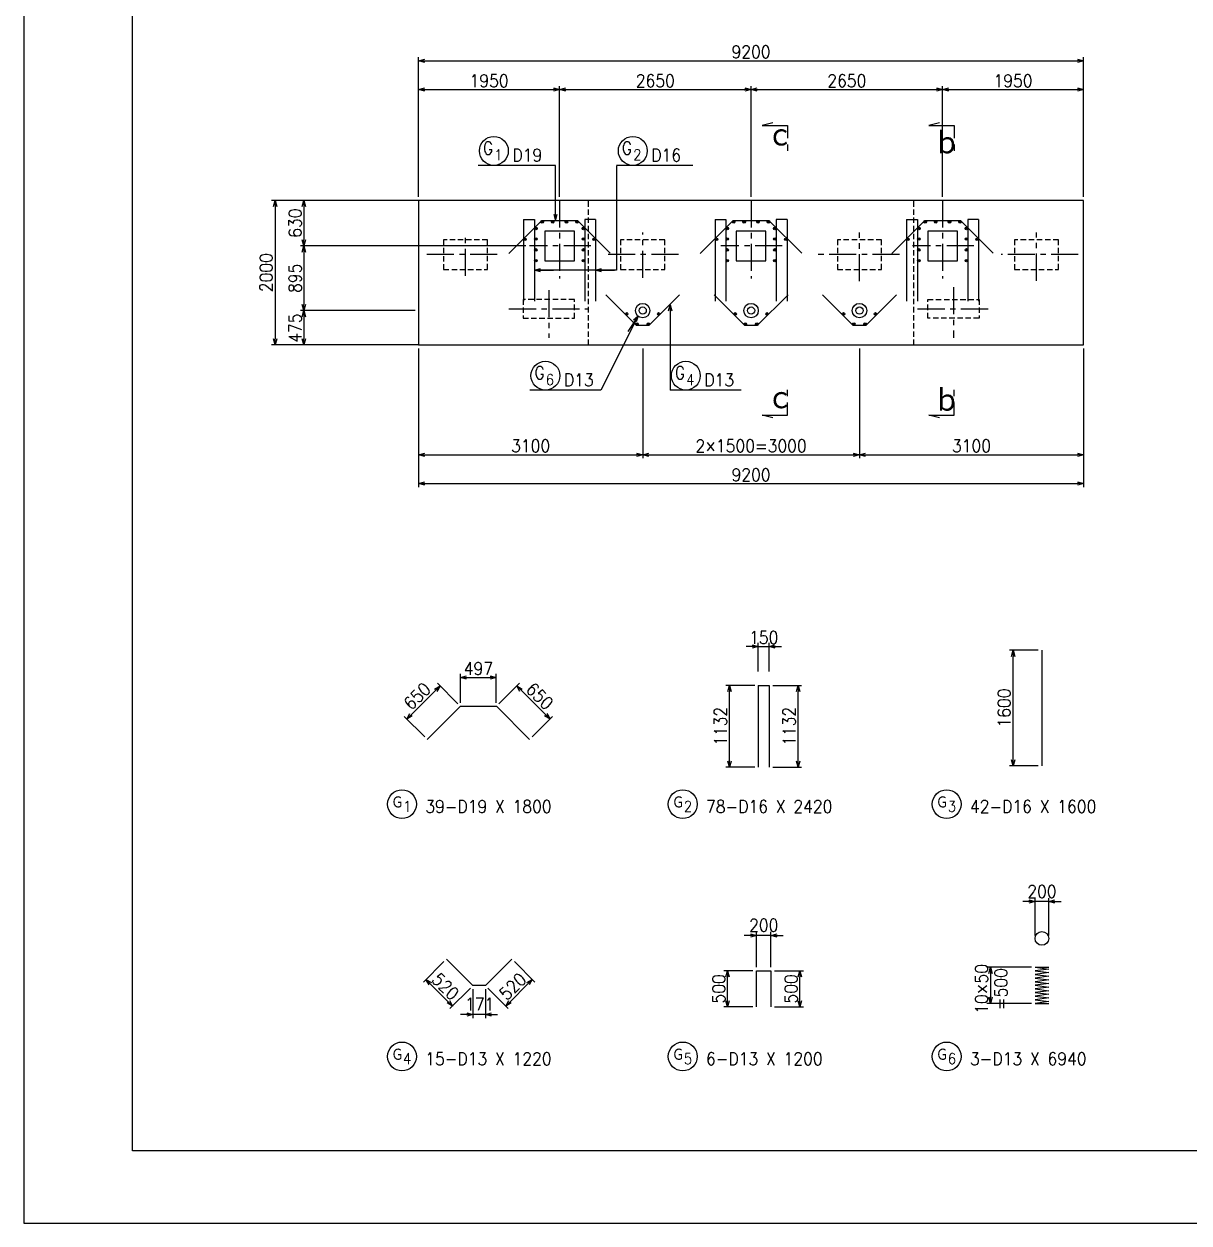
# Model space of a CAD drawing. Extents: x 88122 to 130172, y 30206 to 59906.
# Drawn here: x 88122 to 104243, y 30206 to 46804 of the extents above; entities that cross this region are included whole.
import ezdxf
from ezdxf.enums import TextEntityAlignment as Align

# ---------------------------------------------------------------- set-up
doc = ezdxf.new("R2010")
doc.units = 0
doc.header["$LTSCALE"] = 300
doc.header["$MEASUREMENT"] = 0
doc.linetypes.add('CENTER', pattern=[2, 1.25, -0.25, 0.25, -0.25])
doc.linetypes.add('HIDDEN', pattern=[0.375, 0.25, -0.125])
doc.layers.get('0').update_dxf_attribs({"linetype": 'CONTINUOUS'})
doc.layers.get('DEFPOINTS').update_dxf_attribs({"linetype": 'CONTINUOUS'})
for name, color, linetype in [('丸ポチ', 2, 'CONTINUOUS'), ('寸法', 1, 'CONTINUOUS'), ('引き出し縦', 1, 'CONTINUOUS'), ('支承部詳細図', 3, 'CONTINUOUS'), ('枠', 7, 'CONTINUOUS'), ('構造', 3, 'CONTINUOUS'), ('記号', 2, 'CONTINUOUS'), ('鉄筋', 2, 'CONTINUOUS'), ('鉄筋材料', 3, 'CONTINUOUS')]:
    doc.layers.add(name, color=color, linetype=linetype)
doc.styles.add('MS明朝', font='MS PMincho.ttf')
doc.styles.add('romans', font='ROMANS.shx', dxfattribs={"width": 0.9, "bigfont": 'EXTFONT.shx'})
doc.styles.add('ｽﾀｲﾙ1', font='ROMANS.shx', dxfattribs={"bigfont": 'EXTFONT.shx'})
doc.dimstyles.new('ST-50', dxfattribs={"dimscale": 50, "dimtxt": 3.5, "dimasz": 1.7, "dimexe": 1, "dimexo": 1, "dimgap": 1, "dimtad": 0, "dimdec": 0, "dimzin": 0, "dimdsep": 46, "dimtxsty": 'romans', "dimblk": 'OPEN30', "dimcen": 1, "dimdle": 3, "dimclrd": 1, "dimclre": 1, "dimclrt": 3, "dimaunit": 1, "dimadec": 0, "dimazin": 0, "dimtfac": 1, "dimtdec": 0, "dimtix": 1, "dimtmove": 2, "dimatfit": 3, "dimldrblk": 'OPEN30', "dimfxl": 0, "dimtvp": 0.7, "dimtolj": 1, "dimtzin": 0, "dimarcsym": 0})
doc.dimstyles.new('矢', dxfattribs={"dimscale": 50, "dimtxt": 3.5, "dimasz": 1.7, "dimexe": 1, "dimexo": 0.7, "dimgap": 0.09, "dimtad": 0, "dimdec": 0, "dimzin": 0, "dimdsep": 46, "dimtxsty": 'romans', "dimblk": 'OPEN30', "dimcen": 1, "dimdle": 1, "dimclrd": 1, "dimclre": 1, "dimclrt": 3, "dimaunit": 1, "dimadec": 0, "dimazin": 0, "dimtfac": 1, "dimtdec": 0, "dimtix": 1, "dimtmove": 2, "dimatfit": 3, "dimldrblk": 'OPEN30', "dimfxl": 0, "dimtvp": 0.7, "dimtolj": 1, "dimtzin": 0, "dimarcsym": 0})

# ---------------------------------------------------------------- blocks, each defined once
blk = doc.blocks.new('_Open30')
at = {"color": 0, "lineweight": -2}
for p, q in [((-1, 0.27), (0, 0)), ((0, 0), (-1, -0.27)), ((0, 0), (-1, 0))]:
    blk.add_line(p, q, dxfattribs=at)
blk = doc.blocks.new('*D1')
at = {"layer": 'DEFPOINTS', "color": 0, "linetype": 'Continuous'}
for p in [(93583, 42362), (102783, 42362), (102783, 40442)]:
    blk.add_point(p, dxfattribs=at)
at = {"layer": '寸法', "color": 1, "linetype": 'Continuous', "lineweight": -2}
for p, q in [((93583, 42312), (93583, 40392)), ((102783, 42312), (102783, 40392)), ((93668, 40442), (102698, 40442))]:
    blk.add_line(p, q, dxfattribs=at)
at = {"layer": '寸法', "color": 1, "linetype": 'Continuous', "lineweight": -2, "xscale": 85, "yscale": 85, "zscale": 85, "rotation": 180}
blk.add_blockref('_Open30', (93583, 40442), dxfattribs=at)
at = {"layer": '寸法', "color": 1, "linetype": 'Continuous', "lineweight": -2, "xscale": 85, "yscale": 85, "zscale": 85}
blk.add_blockref('_Open30', (102783, 40442), dxfattribs=at)
at = {"layer": '寸法', "color": 3, "linetype": 'Continuous', "insert": (98183, 40564), "char_height": 175, "attachment_point": 5, "style": 'romans'}
blk.add_mtext('\\A1;9200', dxfattribs=at)
blk = doc.blocks.new('*D2')
at = {"layer": 'DEFPOINTS', "color": 0, "linetype": 'Continuous'}
for p in [(93583, 42362), (96683, 42362), (96683, 40842)]:
    blk.add_point(p, dxfattribs=at)
at = {"layer": '寸法', "color": 1, "linetype": 'Continuous', "lineweight": -2}
for p, q in [((93583, 42312), (93583, 40792)), ((96683, 42312), (96683, 40792)), ((93668, 40842), (96598, 40842))]:
    blk.add_line(p, q, dxfattribs=at)
at = {"layer": '寸法', "color": 1, "linetype": 'Continuous', "lineweight": -2, "xscale": 85, "yscale": 85, "zscale": 85, "rotation": 180}
blk.add_blockref('_Open30', (93583, 40842), dxfattribs=at)
at = {"layer": '寸法', "color": 1, "linetype": 'Continuous', "lineweight": -2, "xscale": 85, "yscale": 85, "zscale": 85}
blk.add_blockref('_Open30', (96683, 40842), dxfattribs=at)
at = {"layer": '寸法', "color": 3, "linetype": 'Continuous', "insert": (95133, 40964), "char_height": 175, "attachment_point": 5, "style": 'romans'}
blk.add_mtext('\\A1;3100', dxfattribs=at)
blk = doc.blocks.new('*D3')
at = {"layer": 'DEFPOINTS', "color": 0, "linetype": 'Continuous'}
for p in [(96683, 42362), (99683, 42362), (99683, 40842)]:
    blk.add_point(p, dxfattribs=at)
at = {"layer": '寸法', "color": 1, "linetype": 'Continuous', "lineweight": -2}
for p, q in [((96683, 42312), (96683, 40792)), ((99683, 42312), (99683, 40792)), ((96768, 40842), (99598, 40842))]:
    blk.add_line(p, q, dxfattribs=at)
at = {"layer": '寸法', "color": 1, "linetype": 'Continuous', "lineweight": -2, "xscale": 85, "yscale": 85, "zscale": 85, "rotation": 180}
blk.add_blockref('_Open30', (96683, 40842), dxfattribs=at)
at = {"layer": '寸法', "color": 1, "linetype": 'Continuous', "lineweight": -2, "xscale": 85, "yscale": 85, "zscale": 85}
blk.add_blockref('_Open30', (99683, 40842), dxfattribs=at)
at = {"layer": '寸法', "color": 3, "linetype": 'Continuous', "insert": (98183, 40964), "char_height": 175, "attachment_point": 5, "style": 'romans'}
blk.add_mtext('\\A1;2×1500=3000', dxfattribs=at)
blk = doc.blocks.new('*D4')
at = {"layer": 'DEFPOINTS', "color": 0, "linetype": 'Continuous'}
for p in [(99683, 42362), (102783, 42362), (102783, 40842)]:
    blk.add_point(p, dxfattribs=at)
at = {"layer": '寸法', "color": 1, "linetype": 'Continuous', "lineweight": -2}
for p, q in [((99683, 42312), (99683, 40792)), ((102783, 42312), (102783, 40792)), ((99768, 40842), (102698, 40842))]:
    blk.add_line(p, q, dxfattribs=at)
at = {"layer": '寸法', "color": 1, "linetype": 'Continuous', "lineweight": -2, "xscale": 85, "yscale": 85, "zscale": 85, "rotation": 180}
blk.add_blockref('_Open30', (99683, 40842), dxfattribs=at)
at = {"layer": '寸法', "color": 1, "linetype": 'Continuous', "lineweight": -2, "xscale": 85, "yscale": 85, "zscale": 85}
blk.add_blockref('_Open30', (102783, 40842), dxfattribs=at)
at = {"layer": '寸法', "color": 3, "linetype": 'Continuous', "insert": (101233, 40964), "char_height": 175, "attachment_point": 5, "style": 'romans'}
blk.add_mtext('\\A1;3100', dxfattribs=at)
blk = doc.blocks.new('*D5')
at = {"layer": 'DEFPOINTS', "color": 0, "linetype": 'Continuous'}
for p in [(95533, 45895), (93583, 44362), (95533, 44362)]:
    blk.add_point(p, dxfattribs=at)
at = {"layer": '寸法', "color": 1, "linetype": 'Continuous', "lineweight": -2}
for p, q in [((93583, 44412), (93583, 45945)), ((93668, 45895), (95448, 45895)), ((95533, 44412), (95533, 45945))]:
    blk.add_line(p, q, dxfattribs=at)
at = {"layer": '寸法', "color": 1, "linetype": 'Continuous', "lineweight": -2, "xscale": 85, "yscale": 85, "zscale": 85, "rotation": 180}
blk.add_blockref('_Open30', (93583, 45895), dxfattribs=at)
at = {"layer": '寸法', "color": 1, "linetype": 'Continuous', "lineweight": -2, "xscale": 85, "yscale": 85, "zscale": 85}
blk.add_blockref('_Open30', (95533, 45895), dxfattribs=at)
at = {"layer": '寸法', "color": 3, "linetype": 'Continuous', "insert": (94558, 46018), "char_height": 175, "attachment_point": 5, "style": 'romans'}
blk.add_mtext('\\A1;1950', dxfattribs=at)
blk = doc.blocks.new('*D6')
at = {"layer": 'DEFPOINTS', "color": 0, "linetype": 'Continuous'}
for p in [(98183, 45895), (95533, 44362), (98183, 44362)]:
    blk.add_point(p, dxfattribs=at)
at = {"layer": '寸法', "color": 1, "linetype": 'Continuous', "lineweight": -2}
for p, q in [((95533, 44412), (95533, 45945)), ((95618, 45895), (98098, 45895)), ((98183, 44412), (98183, 45945))]:
    blk.add_line(p, q, dxfattribs=at)
at = {"layer": '寸法', "color": 1, "linetype": 'Continuous', "lineweight": -2, "xscale": 85, "yscale": 85, "zscale": 85, "rotation": 180}
blk.add_blockref('_Open30', (95533, 45895), dxfattribs=at)
at = {"layer": '寸法', "color": 1, "linetype": 'Continuous', "lineweight": -2, "xscale": 85, "yscale": 85, "zscale": 85}
blk.add_blockref('_Open30', (98183, 45895), dxfattribs=at)
at = {"layer": '寸法', "color": 3, "linetype": 'Continuous', "insert": (96858, 46018), "char_height": 175, "attachment_point": 5, "style": 'romans'}
blk.add_mtext('\\A1;2650', dxfattribs=at)
blk = doc.blocks.new('*D7')
at = {"layer": 'DEFPOINTS', "color": 0, "linetype": 'Continuous'}
for p in [(102783, 45895), (100833, 44362), (102783, 44362)]:
    blk.add_point(p, dxfattribs=at)
at = {"layer": '寸法', "color": 1, "linetype": 'Continuous', "lineweight": -2}
for p, q in [((100833, 44412), (100833, 45945)), ((100918, 45895), (102698, 45895)), ((102783, 44412), (102783, 45945))]:
    blk.add_line(p, q, dxfattribs=at)
at = {"layer": '寸法', "color": 1, "linetype": 'Continuous', "lineweight": -2, "xscale": 85, "yscale": 85, "zscale": 85, "rotation": 180}
blk.add_blockref('_Open30', (100833, 45895), dxfattribs=at)
at = {"layer": '寸法', "color": 1, "linetype": 'Continuous', "lineweight": -2, "xscale": 85, "yscale": 85, "zscale": 85}
blk.add_blockref('_Open30', (102783, 45895), dxfattribs=at)
at = {"layer": '寸法', "color": 3, "linetype": 'Continuous', "insert": (101808, 46018), "char_height": 175, "attachment_point": 5, "style": 'romans'}
blk.add_mtext('\\A1;1950', dxfattribs=at)
blk = doc.blocks.new('*D8')
at = {"layer": 'DEFPOINTS', "color": 0, "linetype": 'Continuous'}
for p in [(102783, 46295), (93583, 44362), (102783, 44362)]:
    blk.add_point(p, dxfattribs=at)
at = {"layer": '寸法', "color": 1, "linetype": 'Continuous', "lineweight": -2}
for p, q in [((93583, 44412), (93583, 46345)), ((102783, 44412), (102783, 46345)), ((93668, 46295), (102698, 46295))]:
    blk.add_line(p, q, dxfattribs=at)
at = {"layer": '寸法', "color": 1, "linetype": 'Continuous', "lineweight": -2, "xscale": 85, "yscale": 85, "zscale": 85, "rotation": 180}
blk.add_blockref('_Open30', (93583, 46295), dxfattribs=at)
at = {"layer": '寸法', "color": 1, "linetype": 'Continuous', "lineweight": -2, "xscale": 85, "yscale": 85, "zscale": 85}
blk.add_blockref('_Open30', (102783, 46295), dxfattribs=at)
at = {"layer": '寸法', "color": 3, "linetype": 'Continuous', "insert": (98183, 46418), "char_height": 175, "attachment_point": 5, "style": 'romans'}
blk.add_mtext('\\A1;9200', dxfattribs=at)
blk = doc.blocks.new('*D9')
at = {"layer": 'DEFPOINTS', "color": 0, "linetype": 'Continuous'}
for p in [(93633, 44362), (91996, 43732), (95116, 43732)]:
    blk.add_point(p, dxfattribs=at)
at = {"layer": '寸法', "color": 1, "linetype": 'Continuous', "lineweight": -2}
for p, q in [((93583, 44362), (91946, 44362)), ((91996, 44277), (91996, 43817)), ((95066, 43732), (91946, 43732))]:
    blk.add_line(p, q, dxfattribs=at)
at = {"layer": '寸法', "color": 1, "linetype": 'Continuous', "lineweight": -2, "xscale": 85, "yscale": 85, "zscale": 85}
for p, rotation in [((91996, 44362), 90), ((91996, 43732), 270)]:
    blk.add_blockref('_Open30', p, dxfattribs=dict(at, rotation=rotation))
at = {"layer": '寸法', "color": 3, "linetype": 'Continuous', "insert": (91874, 44047), "char_height": 175, "attachment_point": 5, "rotation": 90, "style": 'romans'}
blk.add_mtext('\\A1;630', dxfattribs=at)
blk = doc.blocks.new('*D10')
at = {"layer": 'DEFPOINTS', "color": 0, "linetype": 'Continuous'}
for p in [(95116, 43732), (91996, 42837), (93583, 42837)]:
    blk.add_point(p, dxfattribs=at)
at = {"layer": '寸法', "color": 1, "linetype": 'Continuous', "lineweight": -2}
for p, q in [((95066, 43732), (91946, 43732)), ((91996, 43647), (91996, 42922)), ((93533, 42837), (91946, 42837))]:
    blk.add_line(p, q, dxfattribs=at)
at = {"layer": '寸法', "color": 1, "linetype": 'Continuous', "lineweight": -2, "xscale": 85, "yscale": 85, "zscale": 85}
for p, rotation in [((91996, 43732), 90), ((91996, 42837), 270)]:
    blk.add_blockref('_Open30', p, dxfattribs=dict(at, rotation=rotation))
at = {"layer": '寸法', "color": 3, "linetype": 'Continuous', "insert": (91874, 43284), "char_height": 175, "attachment_point": 5, "rotation": 90, "style": 'romans'}
blk.add_mtext('\\A1;895', dxfattribs=at)
blk = doc.blocks.new('*D11')
at = {"layer": 'DEFPOINTS', "color": 0, "linetype": 'Continuous'}
for p in [(93583, 42837), (91996, 42362), (93633, 42362)]:
    blk.add_point(p, dxfattribs=at)
at = {"layer": '寸法', "color": 1, "linetype": 'Continuous', "lineweight": -2}
for p, q in [((93533, 42837), (91946, 42837)), ((91996, 42752), (91996, 42447)), ((93583, 42362), (91946, 42362))]:
    blk.add_line(p, q, dxfattribs=at)
at = {"layer": '寸法', "color": 1, "linetype": 'Continuous', "lineweight": -2, "xscale": 85, "yscale": 85, "zscale": 85}
for p, rotation in [((91996, 42837), 90), ((91996, 42362), 270)]:
    blk.add_blockref('_Open30', p, dxfattribs=dict(at, rotation=rotation))
at = {"layer": '寸法', "color": 3, "linetype": 'Continuous', "insert": (91874, 42594), "char_height": 175, "attachment_point": 5, "rotation": 90, "style": 'romans'}
blk.add_mtext('\\A1;475', dxfattribs=at)
blk = doc.blocks.new('*D12')
at = {"layer": 'DEFPOINTS', "color": 0, "linetype": 'Continuous'}
for p in [(93633, 44362), (91596, 42362), (93633, 42362)]:
    blk.add_point(p, dxfattribs=at)
at = {"layer": '寸法', "color": 1, "linetype": 'Continuous', "lineweight": -2}
for p, q in [((93583, 44362), (91546, 44362)), ((91596, 44277), (91596, 42447)), ((93583, 42362), (91546, 42362))]:
    blk.add_line(p, q, dxfattribs=at)
at = {"layer": '寸法', "color": 1, "linetype": 'Continuous', "lineweight": -2, "xscale": 85, "yscale": 85, "zscale": 85}
for p, rotation in [((91596, 44362), 90), ((91596, 42362), 270)]:
    blk.add_blockref('_Open30', p, dxfattribs=dict(at, rotation=rotation))
at = {"layer": '寸法', "color": 3, "linetype": 'Continuous', "insert": (91474, 43362), "char_height": 175, "attachment_point": 5, "rotation": 90, "style": 'romans'}
blk.add_mtext('\\A1;2000', dxfattribs=at)
blk = doc.blocks.new('*D26')
at = {"color": 1, "linetype": 'ByBlock'}
for p, q in [((94162, 37409), (94162, 37809)), ((94247, 37759), (94573, 37759)), ((94658, 37409), (94658, 37809))]:
    blk.add_line(p, q, dxfattribs=at)
at = {"layer": 'DEFPOINTS', "color": 0, "linetype": 'ByBlock'}
for p in [(94658, 37759), (94162, 37359), (94658, 37359)]:
    blk.add_point(p, dxfattribs=at)
at = {"color": 1, "linetype": 'ByBlock', "xscale": 85, "yscale": 85, "zscale": 85, "rotation": 180}
blk.add_blockref('_Open30', (94162, 37759), dxfattribs=at)
at = {"color": 1, "linetype": 'ByBlock', "xscale": 85, "yscale": 85, "zscale": 85}
blk.add_blockref('_Open30', (94658, 37759), dxfattribs=at)
at = {"color": 3, "linetype": 'ByBlock', "insert": (94410, 37882), "char_height": 175, "attachment_point": 5, "style": 'romans'}
blk.add_mtext('\\A1;497', dxfattribs=at)
blk = doc.blocks.new('*D27')
at = {"color": 1, "linetype": 'ByBlock'}
for p, q in [((94126, 37395), (93843, 37677)), ((93479, 37242), (93819, 37582)), ((93667, 36935), (93384, 37218))]:
    blk.add_line(p, q, dxfattribs=at)
at = {"layer": 'DEFPOINTS', "color": 0, "linetype": 'ByBlock'}
for p in [(93879, 37642), (94162, 37359), (93702, 36900)]:
    blk.add_point(p, dxfattribs=at)
at = {"color": 1, "linetype": 'ByBlock', "xscale": 85, "yscale": 85, "zscale": 85}
for p, rotation in [((93879, 37642), 45.00000000000136), ((93419, 37182), 225.0000000000013)]:
    blk.add_blockref('_Open30', p, dxfattribs=dict(at, rotation=rotation))
at = {"color": 3, "linetype": 'ByBlock', "insert": (93562, 37499), "char_height": 175, "attachment_point": 5, "rotation": 45, "style": 'romans'}
blk.add_mtext('\\A1;650', dxfattribs=at)
blk = doc.blocks.new('*D28')
at = {"color": 1, "linetype": 'ByBlock'}
for p, q in [((94694, 37395), (94977, 37677)), ((95001, 37582), (95341, 37242)), ((95153, 36935), (95436, 37218))]:
    blk.add_line(p, q, dxfattribs=at)
at = {"layer": 'DEFPOINTS', "color": 0, "linetype": 'ByBlock'}
for p in [(94658, 37359), (95401, 37182), (95118, 36900)]:
    blk.add_point(p, dxfattribs=at)
at = {"color": 1, "linetype": 'ByBlock', "xscale": 85, "yscale": 85, "zscale": 85}
for p, rotation in [((94941, 37642), 134.9999999999973), ((95401, 37182), 314.9999999999973)]:
    blk.add_blockref('_Open30', p, dxfattribs=dict(at, rotation=rotation))
at = {"color": 3, "linetype": 'ByBlock', "insert": (95258, 37499), "char_height": 175, "attachment_point": 5, "rotation": 315, "style": 'romans'}
blk.add_mtext('\\A1;650', dxfattribs=at)
blk = doc.blocks.new('*D29')
at = {"layer": 'DEFPOINTS', "color": 0, "linetype": 'Continuous'}
for p in [(96043, 38735), (96443, 38735), (96443, 37603)]:
    blk.add_point(p, dxfattribs=at)
at = {"layer": '寸法', "color": 1, "linetype": 'Continuous', "lineweight": -2}
for p, q in [((96393, 38735), (95993, 38735)), ((96043, 37688), (96043, 38650)), ((96393, 37603), (95993, 37603))]:
    blk.add_line(p, q, dxfattribs=at)
at = {"layer": '寸法', "color": 1, "linetype": 'Continuous', "lineweight": -2, "xscale": 85, "yscale": 85, "zscale": 85}
for p, rotation in [((96043, 38735), 90), ((96043, 37603), 270)]:
    blk.add_blockref('_Open30', p, dxfattribs=dict(at, rotation=rotation))
at = {"layer": '寸法', "color": 3, "linetype": 'Continuous', "insert": (95921, 38169), "char_height": 175, "attachment_point": 5, "rotation": 90, "style": 'romans'}
blk.add_mtext('\\A1;1132', dxfattribs=at)
blk = doc.blocks.new('*D30')
at = {"layer": 'DEFPOINTS', "color": 0, "linetype": 'Continuous'}
for p in [(96593, 38735), (96993, 38735), (96593, 37603)]:
    blk.add_point(p, dxfattribs=at)
at = {"layer": '寸法', "color": 1, "linetype": 'Continuous', "lineweight": -2}
for p, q in [((96643, 38735), (97043, 38735)), ((96993, 37688), (96993, 38650)), ((96643, 37603), (97043, 37603))]:
    blk.add_line(p, q, dxfattribs=at)
at = {"layer": '寸法', "color": 1, "linetype": 'Continuous', "lineweight": -2, "xscale": 85, "yscale": 85, "zscale": 85}
for p, rotation in [((96993, 38735), 90), ((96993, 37603), 270)]:
    blk.add_blockref('_Open30', p, dxfattribs=dict(at, rotation=rotation))
at = {"layer": '寸法', "color": 3, "linetype": 'Continuous', "insert": (96871, 38169), "char_height": 175, "attachment_point": 5, "rotation": 90, "style": 'romans'}
blk.add_mtext('\\A1;1132', dxfattribs=at)
blk = doc.blocks.new('*D31')
at = {"layer": 'DEFPOINTS', "color": 0, "linetype": 'Continuous'}
for p in [(96593, 39135), (96443, 38735), (96593, 38735)]:
    blk.add_point(p, dxfattribs=at)
at = {"layer": '寸法', "color": 1, "linetype": 'Continuous', "lineweight": -2}
for p, q in [((96443, 38785), (96443, 39185)), ((96593, 38785), (96593, 39185)), ((96358, 39135), (96273, 39135)), ((96443, 39135), (96593, 39135)), ((96678, 39135), (96763, 39135))]:
    blk.add_line(p, q, dxfattribs=at)
at = {"layer": '寸法', "color": 1, "linetype": 'Continuous', "lineweight": -2, "xscale": 85, "yscale": 85, "zscale": 85}
blk.add_blockref('_Open30', (96443, 39135), dxfattribs=at)
at = {"layer": '寸法', "color": 1, "linetype": 'Continuous', "lineweight": -2, "xscale": 85, "yscale": 85, "zscale": 85, "rotation": 180}
blk.add_blockref('_Open30', (96593, 39135), dxfattribs=at)
at = {"layer": '寸法', "color": 3, "linetype": 'Continuous', "insert": (96518, 39258), "char_height": 175, "attachment_point": 5, "style": 'romans'}
blk.add_mtext('\\A1;150', dxfattribs=at)
blk = doc.blocks.new('*D32')
at = {"layer": 'DEFPOINTS', "color": 0, "linetype": 'Continuous'}
for p in [(101808, 38135), (102208, 38135), (102208, 36535)]:
    blk.add_point(p, dxfattribs=at)
at = {"layer": '寸法', "color": 1, "linetype": 'Continuous', "lineweight": -2}
for p, q in [((102158, 38135), (101758, 38135)), ((101808, 36620), (101808, 38050)), ((102158, 36535), (101758, 36535))]:
    blk.add_line(p, q, dxfattribs=at)
at = {"layer": '寸法', "color": 1, "linetype": 'Continuous', "lineweight": -2, "xscale": 85, "yscale": 85, "zscale": 85}
for p, rotation in [((101808, 38135), 90), ((101808, 36535), 270)]:
    blk.add_blockref('_Open30', p, dxfattribs=dict(at, rotation=rotation))
at = {"layer": '寸法', "color": 3, "linetype": 'Continuous', "insert": (101685, 37335), "char_height": 175, "attachment_point": 5, "rotation": 90, "style": 'romans'}
blk.add_mtext('\\A1;1600', dxfattribs=at)
blk = doc.blocks.new('*D76')
at = {"color": 1, "linetype": 'ByBlock'}
for p, q in [((94334, 33442), (94334, 33042)), ((94506, 33442), (94506, 33042)), ((94249, 33092), (94164, 33092)), ((94506, 33092), (94334, 33092)), ((94506, 33092), (94334, 33092)), ((94591, 33092), (94676, 33092))]:
    blk.add_line(p, q, dxfattribs=at)
at = {"layer": 'DEFPOINTS', "color": 0, "linetype": 'ByBlock'}
for p in [(94334, 33492), (94506, 33492), (94334, 33092)]:
    blk.add_point(p, dxfattribs=at)
at = {"color": 1, "linetype": 'ByBlock', "xscale": 85, "yscale": 85, "zscale": 85}
blk.add_blockref('_Open30', (94334, 33092), dxfattribs=at)
at = {"color": 1, "linetype": 'ByBlock', "xscale": 85, "yscale": 85, "zscale": 85, "rotation": 180}
blk.add_blockref('_Open30', (94506, 33092), dxfattribs=at)
at = {"color": 3, "linetype": 'ByBlock', "insert": (94427, 33236), "char_height": 175, "attachment_point": 5, "style": 'romans'}
blk.add_mtext('\\A1;171', dxfattribs=at)
blk = doc.blocks.new('*D77')
at = {"color": 1, "linetype": 'ByBlock'}
for p, q in [((93931, 33825), (93649, 33542)), ((93744, 33518), (93992, 33270)), ((94299, 33457), (94016, 33175))]:
    blk.add_line(p, q, dxfattribs=at)
at = {"layer": 'DEFPOINTS', "color": 0, "linetype": 'ByBlock'}
for p in [(93966, 33860), (94334, 33492), (94052, 33210)]:
    blk.add_point(p, dxfattribs=at)
at = {"color": 1, "linetype": 'ByBlock', "xscale": 85, "yscale": 85, "zscale": 85}
for p, rotation in [((93684, 33578), 134.9999999999977), ((94052, 33210), 314.9999999999977)]:
    blk.add_blockref('_Open30', p, dxfattribs=dict(at, rotation=rotation))
at = {"color": 3, "linetype": 'ByBlock', "insert": (93955, 33481), "char_height": 175, "attachment_point": 5, "rotation": 315, "style": 'romans'}
blk.add_mtext('\\A1;520', dxfattribs=at)
blk = doc.blocks.new('*D78')
at = {"color": 1, "linetype": 'ByBlock'}
for p, q in [((94909, 33825), (95191, 33542)), ((94541, 33457), (94824, 33175)), ((95096, 33518), (94848, 33270))]:
    blk.add_line(p, q, dxfattribs=at)
at = {"layer": 'DEFPOINTS', "color": 0, "linetype": 'ByBlock'}
for p in [(94874, 33860), (94506, 33492), (94788, 33210)]:
    blk.add_point(p, dxfattribs=at)
at = {"color": 1, "linetype": 'ByBlock', "xscale": 85, "yscale": 85, "zscale": 85}
for p, rotation in [((95156, 33578), 45.00000000000112), ((94788, 33210), 225.0000000000011)]:
    blk.add_blockref('_Open30', p, dxfattribs=dict(at, rotation=rotation))
at = {"color": 3, "linetype": 'ByBlock', "insert": (94885, 33481), "char_height": 175, "attachment_point": 5, "rotation": 45, "style": 'romans'}
blk.add_mtext('\\A1;520', dxfattribs=at)
blk = doc.blocks.new('*D79')
at = {"color": 1, "linetype": 'ByBlock'}
for p, q in [((98208, 33697), (97808, 33697)), ((97858, 33282), (97858, 33612)), ((98208, 33197), (97808, 33197))]:
    blk.add_line(p, q, dxfattribs=at)
at = {"layer": 'DEFPOINTS', "color": 0, "linetype": 'ByBlock'}
for p in [(97858, 33697), (98258, 33697), (98258, 33197)]:
    blk.add_point(p, dxfattribs=at)
at = {"color": 1, "linetype": 'ByBlock', "xscale": 85, "yscale": 85, "zscale": 85}
for p, rotation in [((97858, 33697), 90), ((97858, 33197), 270)]:
    blk.add_blockref('_Open30', p, dxfattribs=dict(at, rotation=rotation))
at = {"color": 3, "linetype": 'ByBlock', "insert": (97736, 33447), "char_height": 175, "attachment_point": 5, "rotation": 90, "style": 'romans'}
blk.add_mtext('\\A1;500', dxfattribs=at)
blk = doc.blocks.new('*D80')
at = {"color": 1, "linetype": 'ByBlock'}
for p, q in [((98508, 33697), (98908, 33697)), ((98858, 33282), (98858, 33612)), ((98508, 33197), (98908, 33197))]:
    blk.add_line(p, q, dxfattribs=at)
at = {"layer": 'DEFPOINTS', "color": 0, "linetype": 'ByBlock'}
for p in [(98458, 33697), (98858, 33697), (98458, 33197)]:
    blk.add_point(p, dxfattribs=at)
at = {"color": 1, "linetype": 'ByBlock', "xscale": 85, "yscale": 85, "zscale": 85}
for p, rotation in [((98858, 33697), 90), ((98858, 33197), 270)]:
    blk.add_blockref('_Open30', p, dxfattribs=dict(at, rotation=rotation))
at = {"color": 3, "linetype": 'ByBlock', "insert": (98736, 33447), "char_height": 175, "attachment_point": 5, "rotation": 90, "style": 'romans'}
blk.add_mtext('\\A1;500', dxfattribs=at)
blk = doc.blocks.new('*D81')
at = {"color": 1, "linetype": 'ByBlock'}
for p, q in [((96333, 35134), (96248, 35134)), ((96418, 34694), (96418, 35184)), ((96618, 35134), (96418, 35134)), ((96618, 35134), (96418, 35134)), ((96618, 34694), (96618, 35184)), ((96703, 35134), (96788, 35134))]:
    blk.add_line(p, q, dxfattribs=at)
at = {"layer": 'DEFPOINTS', "color": 0, "linetype": 'ByBlock'}
for p in [(96418, 35134), (96418, 34644), (96618, 34644)]:
    blk.add_point(p, dxfattribs=at)
at = {"color": 1, "linetype": 'ByBlock', "xscale": 85, "yscale": 85, "zscale": 85}
blk.add_blockref('_Open30', (96418, 35134), dxfattribs=at)
at = {"color": 1, "linetype": 'ByBlock', "xscale": 85, "yscale": 85, "zscale": 85, "rotation": 180}
blk.add_blockref('_Open30', (96618, 35134), dxfattribs=at)
at = {"color": 3, "linetype": 'ByBlock', "insert": (96518, 35274), "char_height": 175, "attachment_point": 5, "style": 'romans'}
blk.add_mtext('\\A1;200', dxfattribs=at)
blk = doc.blocks.new('*D82')
at = {"color": 1, "linetype": 'ByBlock'}
for p, q in [((102063, 33747), (101446, 33747)), ((101496, 33662), (101496, 33332)), ((102063, 33247), (101446, 33247))]:
    blk.add_line(p, q, dxfattribs=at)
at = {"layer": 'DEFPOINTS', "color": 0, "linetype": 'ByBlock'}
for p in [(102113, 33747), (101496, 33247), (102113, 33247)]:
    blk.add_point(p, dxfattribs=at)
at = {"color": 1, "linetype": 'ByBlock', "xscale": 85, "yscale": 85, "zscale": 85}
for p, rotation in [((101496, 33747), 90), ((101496, 33247), 270)]:
    blk.add_blockref('_Open30', p, dxfattribs=dict(at, rotation=rotation))
at = {"color": 3, "linetype": 'ByBlock', "insert": (101373, 33447), "char_height": 175, "attachment_point": 5, "rotation": 90, "style": 'romans'}
blk.add_mtext('\\A1;10×50', dxfattribs=at)
blk = doc.blocks.new('*D83')
at = {"color": 1, "linetype": 'ByBlock'}
for p, q in [((102113, 34187), (102113, 34705)), ((102303, 34187), (102303, 34705)), ((102028, 34655), (101943, 34655)), ((102303, 34655), (102113, 34655)), ((102303, 34655), (102113, 34655)), ((102388, 34655), (102473, 34655))]:
    blk.add_line(p, q, dxfattribs=at)
at = {"layer": 'DEFPOINTS', "color": 0, "linetype": 'ByBlock'}
for p in [(102113, 34655), (102113, 34137), (102303, 34137)]:
    blk.add_point(p, dxfattribs=at)
at = {"color": 1, "linetype": 'ByBlock', "xscale": 85, "yscale": 85, "zscale": 85}
blk.add_blockref('_Open30', (102113, 34655), dxfattribs=at)
at = {"color": 1, "linetype": 'ByBlock', "xscale": 85, "yscale": 85, "zscale": 85, "rotation": 180}
blk.add_blockref('_Open30', (102303, 34655), dxfattribs=at)
at = {"color": 3, "linetype": 'ByBlock', "insert": (102208, 34796), "char_height": 175, "attachment_point": 5, "style": 'romans'}
blk.add_mtext('\\A1;200', dxfattribs=at)
blk = doc.blocks.new('*D139')
at = {"color": 1, "linetype": 'Continuous', "lineweight": -2}
for p, q in [((98183, 44412), (98183, 45945)), ((98268, 45895), (100748, 45895)), ((100833, 44412), (100833, 45945))]:
    blk.add_line(p, q, dxfattribs=at)
at = {"layer": 'DEFPOINTS', "color": 0, "linetype": 'Continuous'}
for p in [(100833, 45895), (98183, 44362), (100833, 44362)]:
    blk.add_point(p, dxfattribs=at)
at = {"color": 1, "linetype": 'Continuous', "lineweight": -2, "xscale": 85, "yscale": 85, "zscale": 85, "rotation": 180}
blk.add_blockref('_Open30', (98183, 45895), dxfattribs=at)
at = {"color": 1, "linetype": 'Continuous', "lineweight": -2, "xscale": 85, "yscale": 85, "zscale": 85}
blk.add_blockref('_Open30', (100833, 45895), dxfattribs=at)
at = {"color": 3, "linetype": 'Continuous', "insert": (99508, 46018), "char_height": 175, "attachment_point": 5, "style": 'romans'}
blk.add_mtext('\\A1;2650', dxfattribs=at)

msp = doc.modelspace()

# ---------------------------------------------------------------- linework, layer by layer
at = {"layer": '丸ポチ', "linetype": 'Continuous'}
for centre, radius in [((95204.1, 43972.2), 17.5), ((95292.7, 44064.7), 17.5), ((95292.7, 44064.7), 8.75), ((95438.1, 44064.7), 17.5), ((95438.1, 44064.7), 8.75), ((95628.1, 44064.7), 17.5), ((95628.1, 44064.7), 8.75), ((95773.6, 44064.7), 17.5), ((95773.6, 44064.7), 8.75), ((95862.1, 43972.2), 17.5), ((97854.1, 43972.2), 17.5), ((97942.7, 44064.7), 17.5), ((97942.7, 44064.7), 8.75), ((98088.1, 44064.7), 17.5), ((98088.1, 44064.7), 8.75), ((98278.1, 44064.7), 17.5), ((98278.1, 44064.7), 8.75), ((98423.6, 44064.7), 17.5), ((98423.6, 44064.7), 8.75), ((98512.1, 43972.2), 17.5), ((100504.1, 43972.2), 17.5), ((100592.7, 44064.7), 17.5), ((100592.7, 44064.7), 8.75), ((100738.1, 44064.7), 17.5), ((100738.1, 44064.7), 8.75), ((100928.1, 44064.7), 17.5), ((100928.1, 44064.7), 8.75), ((101073.6, 44064.7), 17.5), ((101073.6, 44064.7), 8.75), ((101162.1, 43972.2), 17.5), ((95054.1, 43822.2), 17.5), ((95054.1, 43822.2), 8.75), ((95204.1, 43826.7), 17.5), ((95204.1, 43972.2), 8.75), ((95204.1, 43826.7), 8.75), ((95862.1, 43826.7), 17.5), ((95862.1, 43972.2), 8.75), ((95862.1, 43826.7), 8.75), ((96012.1, 43822.2), 17.5), ((96012.1, 43822.2), 8.75), ((97704.1, 43822.2), 17.5), ((97704.1, 43822.2), 8.75), ((97854.1, 43826.7), 17.5), ((97854.1, 43972.2), 8.75), ((97854.1, 43826.7), 8.75), ((98512.1, 43826.7), 17.5), ((98512.1, 43972.2), 8.75), ((98512.1, 43826.7), 8.75), ((98662.1, 43822.2), 17.5), ((98662.1, 43822.2), 8.75), ((100354.1, 43822.2), 17.5), ((100354.1, 43822.2), 8.75), ((100504.1, 43826.7), 17.5), ((100504.1, 43972.2), 8.75), ((100504.1, 43826.7), 8.75), ((101162.1, 43826.7), 17.5), ((101162.1, 43972.2), 8.75), ((101162.1, 43826.7), 8.75), ((101312.1, 43822.2), 17.5), ((101312.1, 43822.2), 8.75), ((95204.1, 43676.7), 17.5), ((95204.1, 43676.7), 8.75), ((95862.1, 43676.7), 17.5), ((95862.1, 43676.7), 8.75), ((97854.1, 43676.7), 17.5), ((97854.1, 43676.7), 8.75), ((98512.1, 43676.7), 17.5), ((98512.1, 43676.7), 8.75), ((100504.1, 43676.7), 17.5), ((100504.1, 43676.7), 8.75), ((101162.1, 43676.7), 17.5), ((101162.1, 43676.7), 8.75), ((95204.1, 43526.7), 17.5), ((95204.1, 43526.7), 8.75), ((95862.1, 43526.7), 17.5), ((95862.1, 43526.7), 8.75), ((97854.1, 43526.7), 17.5), ((97854.1, 43526.7), 8.75), ((98512.1, 43526.7), 17.5), ((98512.1, 43526.7), 8.75), ((100504.1, 43526.7), 17.5), ((100504.1, 43526.7), 8.75), ((101162.1, 43526.7), 17.5), ((101162.1, 43526.7), 8.75), ((96462.5, 42790.6), 17.5), ((96462.5, 42790.6), 8.75), ((96604, 42649.2), 17.5), ((96604, 42649.2), 8.75), ((96762.3, 42649.2), 17.5), ((96762.3, 42649.2), 8.75), ((96903.7, 42790.6), 17.5), ((96903.7, 42790.6), 8.75), ((97962.5, 42790.6), 17.5), ((97962.5, 42790.6), 8.75), ((98104, 42649.2), 17.5), ((98104, 42649.2), 8.75), ((98262.3, 42649.2), 17.5), ((98262.3, 42649.2), 8.75), ((98403.7, 42790.6), 17.5), ((98403.7, 42790.6), 8.75), ((99462.5, 42790.6), 17.5), ((99462.5, 42790.6), 8.75), ((99604, 42649.2), 17.5), ((99604, 42649.2), 8.75), ((99762.3, 42649.2), 17.5), ((99762.3, 42649.2), 8.75), ((99903.7, 42790.6), 17.5), ((99903.7, 42790.6), 8.75)]:
    msp.add_circle(centre, radius, dxfattribs=at)
at = {"layer": '引き出し縦', "linetype": 'Continuous'}
for p, q in [((97062.8, 42917.4), (97062.8, 41735.7)), ((96621, 42764.8), (96104.4, 41735.7))]:
    msp.add_line(p, q, dxfattribs=at)
at = {"layer": '引き出し縦', "linetype": 'Continuous', "flags": 128}
for points in [[(95478.9, 44109.2), (95478.9, 44847), (94406.2, 44847)], [(96319.8, 44842), (96319.8, 43397.8), (95184.1, 43397.8)], [(97375, 44847), (96319.8, 44847)], [(96104.4, 41735.7), (95119.8, 41735.7)], [(98047.4, 41735.7), (97062.8, 41735.7)]]:
    msp.add_lwpolyline(points, dxfattribs=at)
at = {"layer": '引き出し縦', "linetype": 'Continuous'}
for centre in [(94623.6, 45047), (96546.5, 45047), (95337.1, 41935.7), (97280.1, 41935.7)]:
    msp.add_circle(centre, 200, dxfattribs=at)
at = {"layer": '支承部詳細図', "color": 1, "linetype": 'CENTER'}
for p, q in [((95533.1, 44361.7), (95533.1, 43280)), ((98183.1, 44361.7), (98183.1, 43280)), ((100833.1, 44361.7), (100833.1, 43280)), ((94233.1, 43318.4), (94233.1, 43910.7)), ((96683.1, 43290.9), (96683.1, 43917.6)), ((99683.1, 43242.6), (99683.1, 43917.6)), ((102133.1, 43249.6), (102133.1, 43917.7)), ((95965.5, 43731.7), (95115.6, 43731.7)), ((98615.5, 43731.7), (97765.6, 43731.7)), ((101265.5, 43731.7), (100415.6, 43731.7)), ((94671.7, 43611.7), (93671.9, 43611.7)), ((97178.3, 43611.7), (96155.8, 43611.7)), ((100238.6, 43611.7), (99109.9, 43611.7)), ((102710.8, 43611.7), (101644.6, 43611.7)), ((100983.1, 43160.4), (100983.1, 42461.7)), ((95383.1, 43118.7), (95383.1, 42461.7)), ((94833.1, 42861.7), (95933.1, 42861.7)), ((100487.7, 42861.7), (101533.1, 42861.7))]:
    msp.add_line(p, q, dxfattribs=at)
at = {"layer": '枠', "color": 1, "linetype": 'Continuous', "flags": 128}
msp.add_lwpolyline([(88122, 59906.2), (88122, 30206.2), (130172, 30206.2), (130172, 59906.2), (88122, 59906.2)], dxfattribs=at)
at = {"layer": '枠', "color": 2, "linetype": 'Continuous', "flags": 128}
msp.add_lwpolyline([(89622, 31206.2), (89622, 58906.2), (129172, 58906.2), (129172, 31206.2), (89622, 31206.2)], dxfattribs=at)
at = {"layer": '構造', "linetype": 'Continuous'}
for p, q in [((102783.1, 44361.7), (93583.1, 44361.7)), ((93583.1, 44361.7), (93583.1, 42361.7)), ((102783.1, 42361.7), (102783.1, 44361.7)), ((93583.1, 42361.7), (102783.1, 42361.7))]:
    msp.add_line(p, q, dxfattribs=at)
at = {"layer": '構造', "linetype": 'HIDDEN'}
for p, q in [((95933.1, 42361.7), (95933.1, 44361.7)), ((100433.1, 42361.7), (100433.1, 44361.7))]:
    msp.add_line(p, q, dxfattribs=at)
at = {"layer": '構造', "linetype": 'Continuous'}
for points in [[(95328.1, 43526.7), (95738.1, 43526.7), (95738.1, 43936.7), (95328.1, 43936.7)], [(97978.1, 43526.7), (98388.1, 43526.7), (98388.1, 43936.7), (97978.1, 43936.7)], [(100628.1, 43526.7), (101038.1, 43526.7), (101038.1, 43936.7), (100628.1, 43936.7)]]:
    msp.add_lwpolyline(points, close=True, dxfattribs=at)
at = {"layer": '構造', "linetype": 'HIDDEN'}
for points in [[(93928.1, 43406.7), (94538.1, 43406.7), (94538.1, 43816.7), (93928.1, 43816.7)], [(96378.1, 43406.7), (96988.1, 43406.7), (96988.1, 43816.7), (96378.1, 43816.7)], [(99378.1, 43406.7), (99988.1, 43406.7), (99988.1, 43816.7), (99378.1, 43816.7)], [(101828.1, 43406.7), (102438.1, 43406.7), (102438.1, 43816.7), (101828.1, 43816.7)], [(95028.1, 42731.7), (95738.1, 42731.7), (95738.1, 42991.7), (95028.1, 42991.7)], [(101338.1, 42731.7), (100628.1, 42731.7), (100628.1, 42991.7), (101338.1, 42991.7)]]:
    msp.add_lwpolyline(points, close=True, dxfattribs=at)
at = {"layer": '構造', "linetype": 'Continuous'}
for centre in [(96683.1, 42836.7), (98183.1, 42836.7), (99683.1, 42836.7)]:
    msp.add_circle(centre, 50, dxfattribs=at)
at = {"layer": '記号'}
for p, q in [((98688.7, 45397.8), (98688.7, 45222.8)), ((100994.6, 45397.8), (100994.6, 45222.8)), ((98688.7, 45135.3), (98688.7, 45047.8)), ((100994.6, 45135.3), (100994.6, 45047.8)), ((98688.7, 41652.4), (98688.7, 41739.9)), ((100994.6, 41652.4), (100994.6, 41739.9)), ((98688.7, 41389.9), (98688.7, 41564.9)), ((100994.6, 41389.9), (100994.6, 41564.9))]:
    msp.add_line(p, q, dxfattribs=at)
at = {"layer": '記号', "flags": 128}
for points in [[(98483.6, 45436.6), (98338.7, 45397.8), (98688.7, 45397.8)], [(100789.4, 45436.6), (100644.6, 45397.8), (100994.6, 45397.8)], [(98483.6, 41351.1), (98338.7, 41389.9), (98688.7, 41389.9)], [(100789.4, 41351.1), (100644.6, 41389.9), (100994.6, 41389.9)]]:
    msp.add_lwpolyline(points, dxfattribs=at)
at = {"layer": '鉄筋'}
for p, q in [((95285.7, 44085.2), (94829.6, 43629.1)), ((95034.1, 44098.7), (95034.1, 42966.7)), ((95034.1, 44098.7), (95184.1, 44098.7)), ((95184.1, 44098.7), (95184.1, 42966.7)), ((95285.7, 44085.2), (95780.6, 44085.2)), ((95780.6, 44085.2), (96235.2, 43630.5)), ((95882.1, 44098.7), (95882.1, 42966.7)), ((96032.1, 44098.7), (95882.1, 44098.7)), ((96031.1, 44098.7), (96031.1, 42966.7)), ((97935.7, 44085.2), (97479.6, 43629.1)), ((97684.1, 44098.7), (97684.1, 42966.7)), ((97684.1, 44098.7), (97834.1, 44098.7)), ((97834.1, 44098.7), (97834.1, 42966.7)), ((97935.7, 44085.2), (98430.6, 44085.2)), ((98430.6, 44085.2), (98885.2, 43630.5)), ((98532.1, 44098.7), (98532.1, 42966.7)), ((98682.1, 44098.7), (98532.1, 44098.7)), ((98682.1, 44098.7), (98682.1, 42966.7)), ((100585.7, 44085.2), (100129.6, 43629.1)), ((100334.1, 44098.7), (100334.1, 42966.7)), ((100334.1, 44098.7), (100484.1, 44098.7)), ((100484.1, 44098.7), (100484.1, 42966.7)), ((100585.7, 44085.2), (101080.6, 44085.2)), ((101080.6, 44085.2), (101535.2, 43630.5)), ((101182.1, 44098.7), (101182.1, 42966.7)), ((101332.1, 44098.7), (101182.1, 44098.7)), ((101332.1, 44098.7), (101332.1, 42966.7)), ((96597, 42628.7), (96171.6, 43054)), ((96769.3, 42628.7), (97194.6, 43054)), ((98097, 42628.7), (97671.6, 43054)), ((98269.3, 42628.7), (98694.6, 43054)), ((99597, 42628.7), (99171.6, 43054)), ((99769.3, 42628.7), (100194.6, 43054)), ((96769.3, 42628.7), (96597, 42628.7)), ((98269.3, 42628.7), (98097, 42628.7)), ((99769.3, 42628.7), (99597, 42628.7)), ((102207.6, 38134.9), (102207.6, 36534.9)), ((98283.2, 37646.9), (98283.2, 36514.9)), ((98283.2, 37646.9), (98433.2, 37646.9)), ((98433.2, 37646.9), (98433.2, 36514.9)), ((94161.5, 37359.2), (93701.9, 36899.5)), ((94161.5, 37359.2), (94658.4, 37359.2)), ((94658.4, 37359.2), (95118, 36899.5)), ((94334, 33492.3), (93966.3, 33860)), ((94506, 33492.3), (94873.7, 33860)), ((98258.2, 33197.5), (98258.2, 33697.5)), ((98258.2, 33697.5), (98458.2, 33697.5)), ((98458.2, 33697.5), (98458.2, 33197.5)), ((102112.6, 33746.9), (102302.6, 33721.9)), ((102112.6, 33746.9), (102302.6, 33746.9)), ((102302.6, 33721.9), (102112.6, 33696.9)), ((102112.6, 33696.9), (102302.6, 33671.9)), ((102302.6, 33671.9), (102112.6, 33646.9)), ((102112.6, 33646.9), (102302.6, 33621.9)), ((102302.6, 33621.9), (102112.6, 33596.9)), ((102112.6, 33596.9), (102302.6, 33571.9)), ((102302.6, 33571.9), (102112.6, 33546.9)), ((102112.6, 33546.9), (102302.6, 33521.9)), ((94506, 33492.3), (94334, 33492.3)), ((102302.6, 33521.9), (102112.6, 33496.9)), ((102112.6, 33496.9), (102302.6, 33471.9)), ((102302.6, 33471.9), (102112.6, 33446.9)), ((102112.6, 33446.9), (102302.6, 33421.9)), ((102302.6, 33421.9), (102112.6, 33396.9)), ((102112.6, 33396.9), (102302.6, 33371.9)), ((102302.6, 33371.9), (102112.6, 33346.9)), ((102112.6, 33346.9), (102302.6, 33321.9)), ((102302.6, 33321.9), (102112.6, 33296.9)), ((102112.6, 33296.9), (102302.6, 33271.9)), ((102302.6, 33271.9), (102112.6, 33246.9)), ((102112.6, 33246.9), (102302.6, 33246.9))]:
    msp.add_line(p, q, dxfattribs=at)
for centre, radius in [((96683.1, 42836.7), 100), ((98183.1, 42836.7), 100), ((99683.1, 42836.7), 100), ((102207.6, 34146.5), 95)]:
    msp.add_circle(centre, radius, dxfattribs=at)
at = {"layer": '鉄筋材料', "color": 1, "linetype": 'Continuous'}
for centre in [(93352.6, 36004.1), (97237.7, 36004.1), (100889.8, 36004.1), (93352.6, 32511.5), (97237.7, 32511.5), (100889.8, 32511.5)]:
    msp.add_circle(centre, 200, dxfattribs=at)

# ---------------------------------------------------------------- block references
at = {"layer": '引き出し縦', "color": 1, "linetype": 'Continuous', "xscale": -85, "yscale": 85, "zscale": 85, "rotation": 90}
msp.add_blockref('_Open30', (95478.9, 44085.2), dxfattribs=at)

# ---------------------------------------------------------------- texts
at = {"layer": '寸法', "color": 3, "linetype": 'Continuous', "style": 'romans', "width": 0.9}
msp.add_text('=500', height=175, rotation=90, dxfattribs=at).set_placement((101640.9, 33444.2), align=Align.MIDDLE_CENTER)
at = {"layer": '引き出し縦', "color": 3, "style": 'ｽﾀｲﾙ1', "width": 0.9}
for s, height, p in [('G', 175, (94472.2, 44999.2)), ('G', 175, (96395.1, 44999.2)), ('1', 150, (94627.8, 44917.1)), ('D19', 175, (94880.3, 44900.7)), ('2', 150, (96550.8, 44917.1)), ('D16', 175, (96803.3, 44900.7)), ('G', 175, (95185.7, 41887.9)), ('G', 175, (97128.7, 41887.9)), ('6', 150, (95341.4, 41805.9)), ('D13', 175, (95593.9, 41789.4)), ('4', 150, (97284.4, 41805.9)), ('D13', 175, (97536.9, 41789.4))]:
    msp.add_text(s, height=height, dxfattribs=at).set_placement(p)
at = {"layer": '記号', "style": 'MS明朝', "width": 0.9}
for s, p in [('ｃ', (98399.9, 45122.2)), ('ｂ', (100705.8, 45013.3)), ('ｃ', (98399.9, 41484.9)), ('ｂ', (100705.8, 41451.3))]:
    msp.add_text(s, height=300, dxfattribs=at).set_placement(p)
at = {"layer": '鉄筋材料', "color": 3, "style": 'ｽﾀｲﾙ1', "width": 0.9}
for s, height, p in [('Ｇ', 175, (93202.9, 35941.6)), ('1', 150, (93367.6, 35897.9)), ('Ｇ', 175, (97088, 35941.6)), ('2', 150, (97252.7, 35897.9)), ('Ｇ', 175, (100740, 35941.6)), ('3', 150, (100904.7, 35897.9)), ('Ｇ', 175, (93202.9, 32449)), ('4', 150, (93367.6, 32405.3)), ('Ｇ', 175, (97088, 32449)), ('5', 150, (97252.7, 32405.3)), ('Ｇ', 175, (100740, 32449)), ('6', 150, (100904.7, 32405.3))]:
    msp.add_text(s, height=height, dxfattribs=at).set_placement(p)
at = {"layer": '鉄筋材料', "style": 'romans', "width": 0.9}
for s, p in [('39-D19 X 1800', (93674.8, 35885.1)), ('78-D16 X 2420', (97559.9, 35885.1)), ('42-D16 X 1600', (101211.9, 35885.1)), ('15-D13 X 1220', (93674.8, 32392.5)), ('6-D13 X 1200', (97559.9, 32392.5)), ('3-D13 X 6940', (101211.9, 32392.5))]:
    msp.add_text(s, height=175, dxfattribs=at).set_placement(p)

# ---------------------------------------------------------------- dimensions: what is measured, and where the dimension line sits
at = {"color": 1, "linetype": 'Continuous'}
dim = msp.add_linear_dim(base=(100833.1, 45895.4), p1=(98183.1, 44361.7), p2=(100833.1, 44361.7), dimstyle='ST-50', dxfattribs=at)
dim.commit()
dim.dimension.update_dxf_attribs({"geometry": '*D139', "text_midpoint": (99508.1, 46017.9)})
at = {"layer": '寸法', "linetype": 'Continuous'}
for base, p1, p2, angle, picture, middle in [((102783.1, 46295.4), (93583.1, 44361.7), (102783.1, 44361.7), 180, '*D8', (98183.1, 46417.9)), ((95533.1, 45895.4), (93583.1, 44361.7), (95533.1, 44361.7), 180, '*D5', (94558.1, 46017.9)), ((98183.1, 45895.4), (95533.1, 44361.7), (98183.1, 44361.7), 180, '*D6', (96858.1, 46017.9)), ((102783.1, 45895.4), (100833.1, 44361.7), (102783.1, 44361.7), 180, '*D7', (101808.1, 46017.9)), ((91596.1, 42361.7), (93633.1, 44361.7), (93633.1, 42361.7), 90, '*D12', (91473.6, 43361.7)), ((91996.1, 43731.7), (93633.1, 44361.7), (95115.6, 43731.7), 90, '*D9', (91873.6, 44046.7)), ((91996.1, 42836.7), (95115.6, 43731.7), (93583.1, 42836.7), 90, '*D10', (91873.6, 43284.2)), ((102783.1, 40441.5), (93583.1, 42361.7), (102783.1, 42361.7), 180, '*D1', (98183.1, 40564)), ((96683.1, 40841.5), (93583.1, 42361.7), (96683.1, 42361.7), 180, '*D2', (95133.1, 40964)), ((102783.1, 40841.5), (99683.1, 42361.7), (102783.1, 42361.7), 180, '*D4', (101233.1, 40964)), ((101807.6, 38134.9), (102207.6, 36534.9), (102207.6, 38134.9), 90, '*D32', (101685.1, 37334.9))]:
    dim = msp.add_linear_dim(base=base, p1=p1, p2=p2, angle=angle, dimstyle='ST-50', dxfattribs=at)
    dim.commit()
    dim.dimension.update_dxf_attribs({"geometry": picture, "text_midpoint": middle})
for base, p1, p2, picture, middle in [((91996.1, 42361.7), (93583.1, 42836.7), (93633.1, 42361.7), '*D11', (91873.6, 42594.2)), ((97858.2, 33697.5), (98258.2, 33197.5), (98258.2, 33697.5), '*D79', (97735.7, 33447.5)), ((98858.2, 33697.5), (98458.2, 33197.5), (98458.2, 33697.5), '*D80', (98735.7, 33447.5))]:
    dim = msp.add_linear_dim(base=base, p1=p1, p2=p2, angle=90, dimstyle='ST-50', dxfattribs=at)
    dim.commit()
    dim.dimension.update_dxf_attribs({"geometry": picture, "text_midpoint": middle, "dimtype": 160})
dim = msp.add_linear_dim(base=(99683.1, 40841.5), p1=(96683.1, 42361.7), p2=(99683.1, 42361.7), angle=180, text='2×1500=<>', dimstyle='ST-50', dxfattribs=at)
dim.commit()
dim.dimension.update_dxf_attribs({"geometry": '*D3', "text_midpoint": (98183.1, 40964)})
dim = msp.add_linear_dim(base=(98433.2, 38188.8), p1=(98283.2, 37788.8), p2=(98433.2, 37788.8), dimstyle='ST-50', dxfattribs=at)
dim.commit()
dim.dimension.update_dxf_attribs({"geometry": '*D31', "text_midpoint": (98358.2, 38311.3), "insert": (1840.1, -946.3)})
dim = msp.add_linear_dim(base=(94658.4, 37759.2), p1=(94161.5, 37359.2), p2=(94658.4, 37359.2), dimstyle='ST-50', dxfattribs=at)
dim.commit()
dim.dimension.update_dxf_attribs({"geometry": '*D26', "text_midpoint": (94410.5, 37881.7), "dimtype": 160})
for p1, p2, distance, picture, middle in [((93701.9, 36899.5), (94161.5, 37359.2), 400, '*D27', (93562.2, 37498.8)), ((94658.4, 37359.2), (95118, 36899.5), 400, '*D28', (95257.7, 37498.8)), ((93966.3, 33860), (94334, 33492.3), -399.1, '*D77', (93954.5, 33480.5)), ((94873.7, 33860), (94506, 33492.3), 399.1, '*D78', (94885.4, 33480.6))]:
    dim = msp.add_aligned_dim(p1=p1, p2=p2, distance=distance, dimstyle='ST-50', dxfattribs=at)
    dim.commit()
    dim.dimension.update_dxf_attribs({"geometry": picture, "text_midpoint": middle})
for base, p1, p2, picture, middle in [((97883.2, 37646.9), (98283.2, 36514.9), (98283.2, 37646.9), '*D29', (97760.7, 37080.9)), ((98833.2, 37646.9), (98433.2, 36514.9), (98433.2, 37646.9), '*D30', (98710.7, 37080.9))]:
    dim = msp.add_linear_dim(base=base, p1=p1, p2=p2, angle=90, dimstyle='ST-50', dxfattribs=at)
    dim.commit()
    dim.dimension.update_dxf_attribs({"geometry": picture, "text_midpoint": middle, "insert": (1840.1, -1088.2)})
for base, p1, p2, text, picture, middle in [((102112.6, 34654.6), (102302.6, 34136.6), (102112.6, 34136.6), '200', '*D83', (102207.6, 34796.1)), ((94334, 33092.4), (94506, 33492.3), (94334, 33492.3), '171', '*D76', (94427.3, 33235.8))]:
    dim = msp.add_linear_dim(base=base, p1=p1, p2=p2, text=text, dimstyle='ST-50', dxfattribs=at)
    dim.commit()
    dim.dimension.update_dxf_attribs({"geometry": picture, "text_midpoint": middle, "dimtype": 160})
dim = msp.add_linear_dim(base=(98258.2, 34187.5), p1=(98458.2, 33697.5), p2=(98258.2, 33697.5), dimstyle='ST-50', override={"dimtad": 1}, dxfattribs=at)
dim.commit()
dim.dimension.update_dxf_attribs({"geometry": '*D81', "text_midpoint": (98358.2, 34327.3), "dimtype": 160, "insert": (1840.1, -946.3)})
dim = msp.add_linear_dim(base=(101496, 33246.9), p1=(102112.6, 33746.9), p2=(102112.6, 33246.9), angle=90, text='10×50', dimstyle='ST-50', dxfattribs=at)
dim.commit()
dim.dimension.update_dxf_attribs({"geometry": '*D82', "text_midpoint": (101373.5, 33446.9), "dimtype": 160})

# ---------------------------------------------------------------- leaders
at = {"layer": '引き出し縦', "color": 1, "linetype": 'Continuous'}
for points in [[(95184.1, 43397.8), (95447, 43397.8)], [(96030.1, 43397.8), (96293, 43397.8)], [(97062.8, 42917.4), (97062.8, 42654.5)], [(96621, 42764.8), (96476.5, 42545.2)]]:
    msp.add_leader(points, dimstyle='矢', override={"dimgap": 0.09, "dimtad": 0}, dxfattribs=at)

doc.saveas('drawing.dxf')
